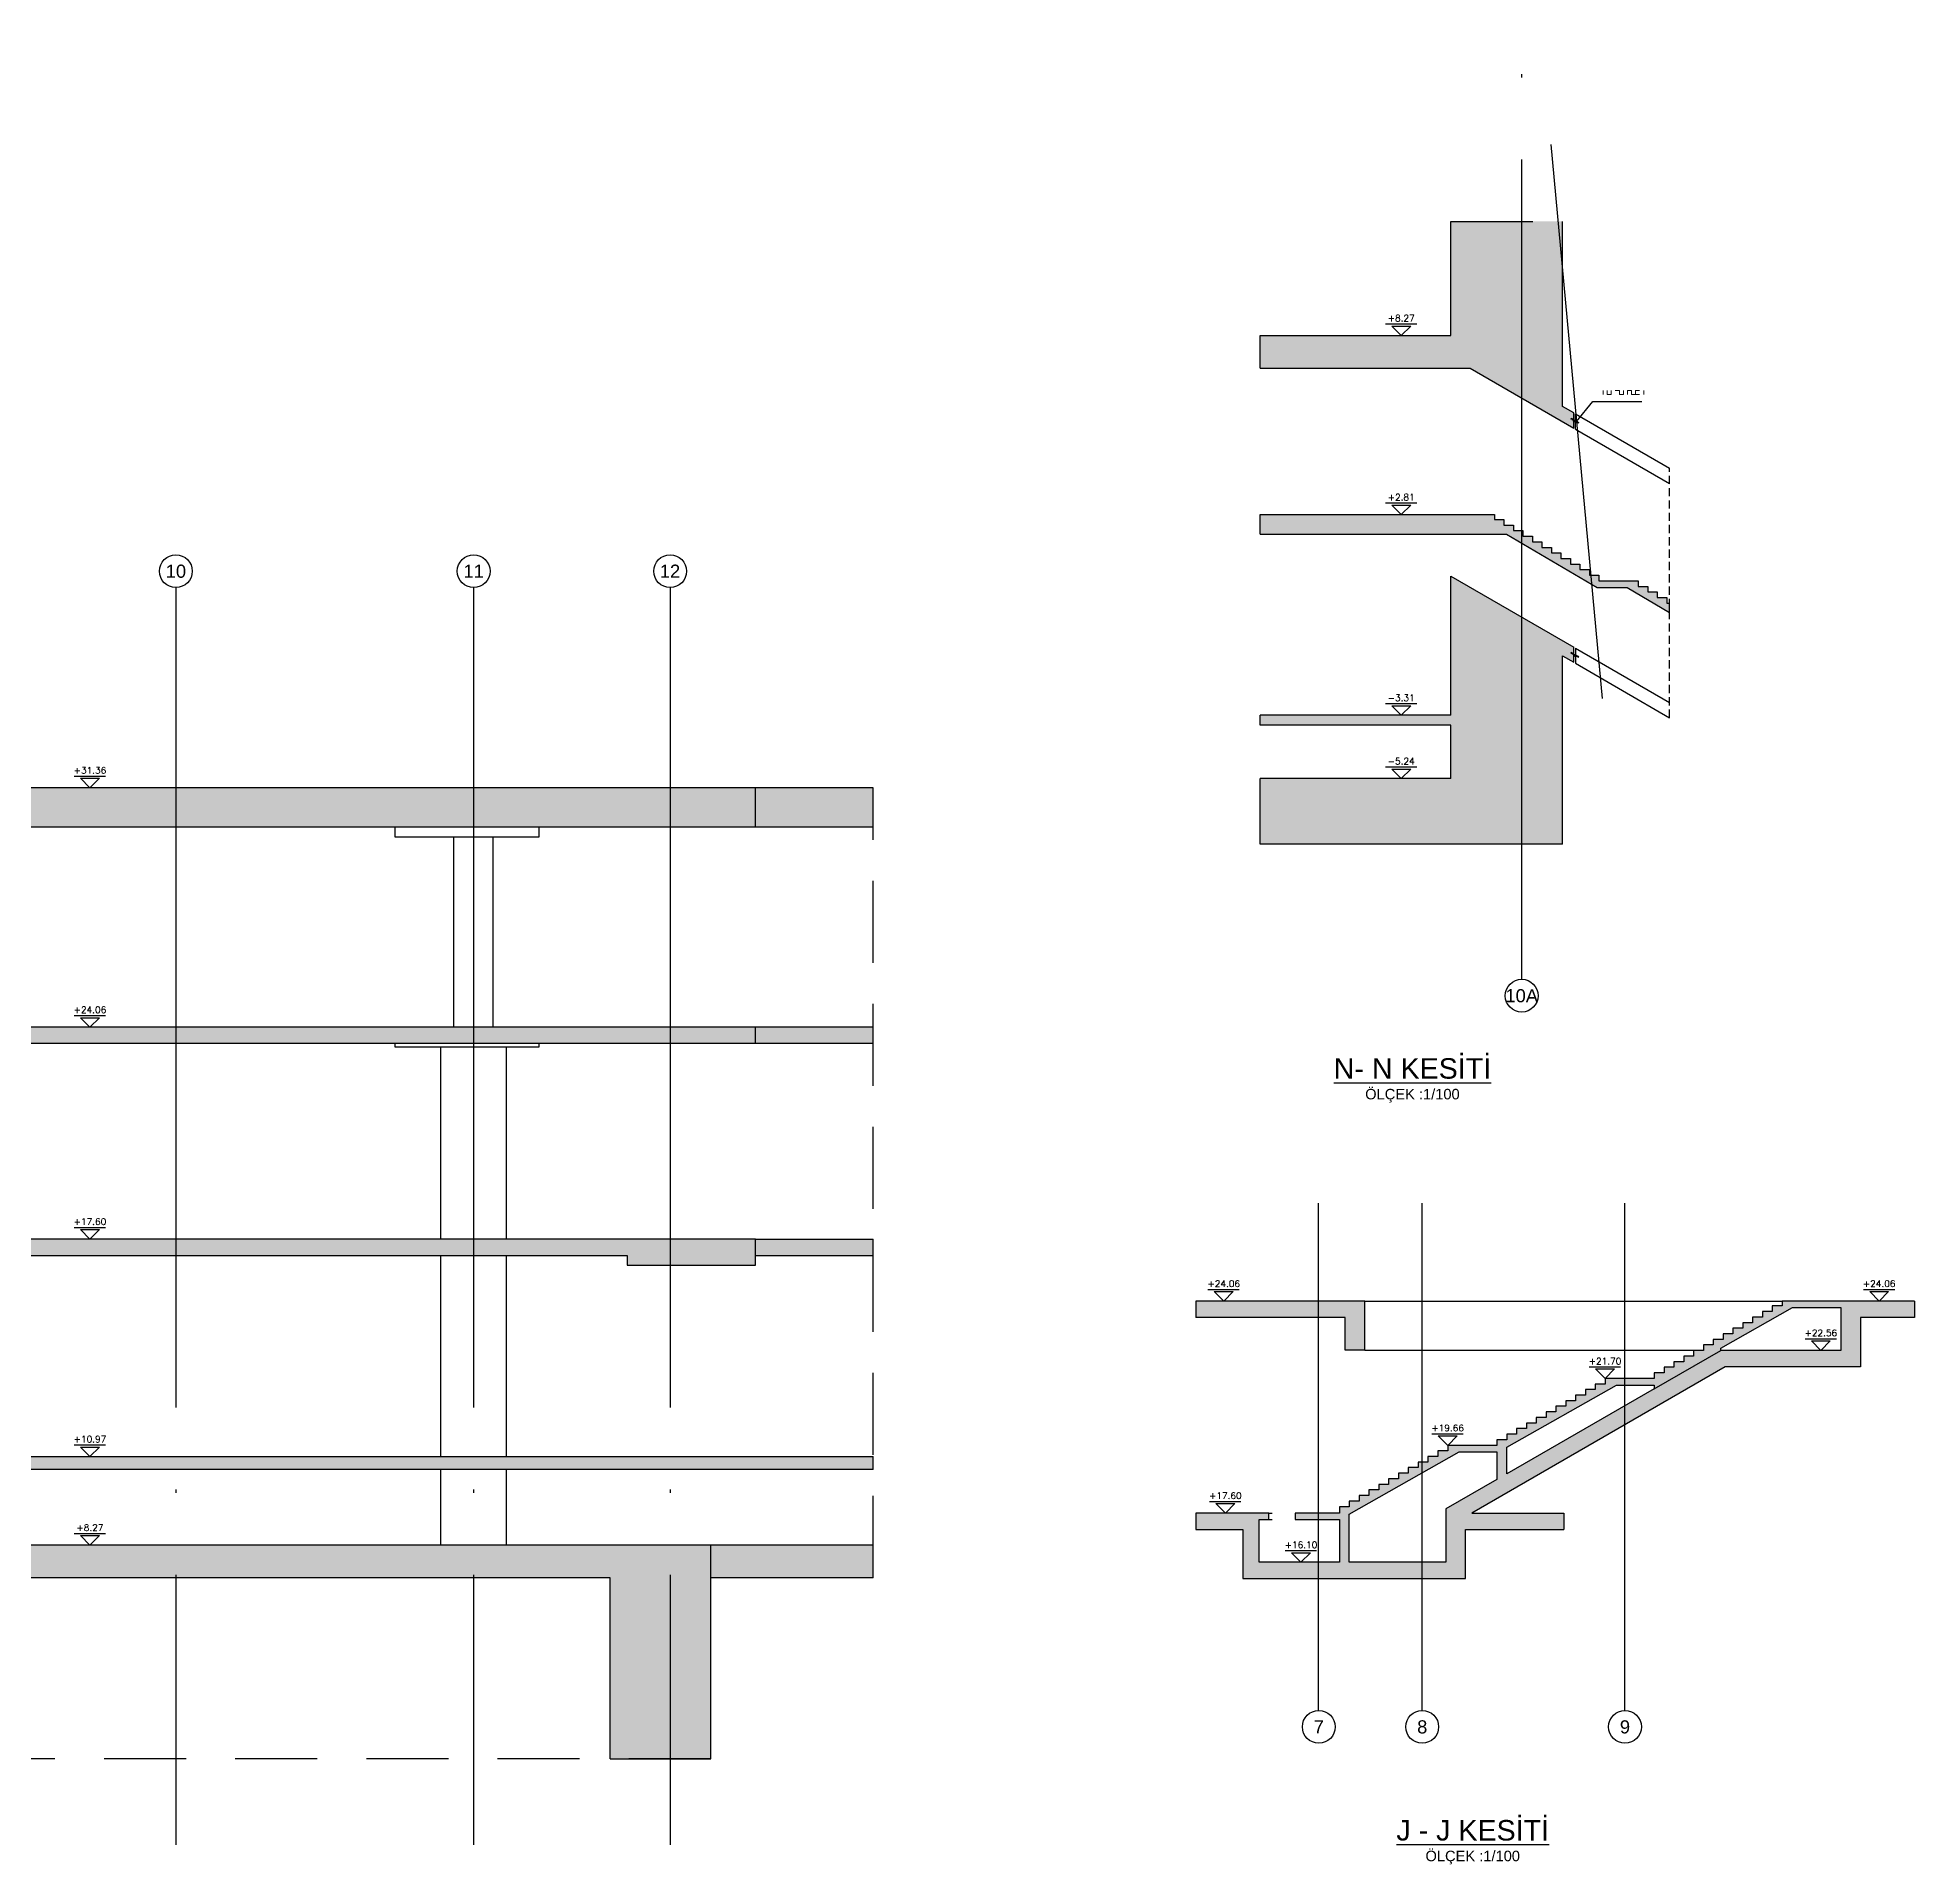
# Model space of a CAD drawing. Header units: millimetres. Extents: x 400382 to 401500, y 4543975 to 4544133.
# Drawn here: x 401334.2 to 401391.5, y 4544021.6 to 4544077.3 of the extents above; entities that cross this region are included whole.
import ezdxf
from ezdxf.enums import TextEntityAlignment as Align

# ---------------------------------------------------------------- set-up
doc = ezdxf.new("R2010")
doc.units = ezdxf.units.MM
for name, pattern in [('ACAD_ISO05W100', [33, 24, -3, 0, -3, 0, -3]), ('AKS', [3, 2.5, -0.25, 0, -0.25]), ('CIZGI', [0.4, 0.25, -0.15]), ('CONTINU', [0]), ('Dot', [4, 0, -4]), ('HIDDEN', [0.375, 0.25, -0.125]), ('UUC-ST-KAL-I05-101-U-000$0$ACAD_ISO05W100', [33, 24, -3, 0, -3, 0, -3])]:
    doc.linetypes.add(name, pattern=pattern)
for name, color, linetype in [('aks prota', 2, 'AKS'), ('caks prota', 4, 'Continuous'), ('görünüş prota', 4, 'Continuous'), ('iderzi_PROTA', 3, 'Continuous'), ('kesik prota', 2, 'CIZGI'), ('kesit prota', 1, 'Continuous'), ('kesit tarama prota', 252, 'Continuous'), ('kolon tarama prota', 252, 'Continuous'), ('kot prota', 4, 'Continuous'), ('not çizgisi prota', 4, 'Continuous'), ('PRT-CST-rc_level', 6, 'Continuous'), ('PRT-CST-rc_levermark', 4, 'Continuous'), ('st_s_ölçü', 4, 'Continuous'), ('t35 prota', 3, 'Continuous'), ('taks prota', 7, 'Continuous'), ('tplan prota', 7, 'Continuous'), ('UUC-ST-KAL-I05-101-U-000$0$st_s_su tutucu', 2, 'Continuous')]:
    doc.layers.add(name, color=color, linetype=linetype)
doc.styles.add('Arial', font='Arial.ttf')
doc.styles.add('OLCU', font='romanstw.shx')
doc.styles.add('TAKS', font='Arial Unicode.ttf')
doc.dimstyles.new('1-50', dxfattribs={"dimtxt": 10, "dimasz": 4, "dimexe": 4, "dimexo": 8, "dimgap": 4, "dimtad": 1, "dimdec": 1, "dimrnd": 0.05, "dimzin": 9, "dimdsep": 46, "dimtxsty": 'OLCU', "dimblk1": 'OBLIQUE', "dimblk2": 'OBLIQUE', "dimsah": 1, "dimcen": 2, "dimdle": 4, "dimclrd": 4, "dimclre": 4, "dimclrt": 3, "dimadec": 1, "dimazin": 0, "dimtfac": 1, "dimtdec": 1, "dimtix": 1, "dimtmove": 2, "dimatfit": 3, "dimldrblk": 'OBLIQUE', "dimfxl": 1, "dimtvp": 1, "dimtolj": 1, "dimtzin": 1, "dimarcsym": 0})

# ---------------------------------------------------------------- blocks, each defined once
blk = doc.blocks.new('KOTK5')
at = {"layer": 'PRT-CST-rc_levermark'}
blk.add_line((216.6666666667443, 160), (-213.3333333332557, 160), dxfattribs=at)
blk.add_lwpolyline([(130, 130), (-130, 130), (0, 0)], close=True, dxfattribs=at)
at = {"layer": 'PRT-CST-rc_level', "style": 'OLCU'}
blk.add_attdef('000.00', text='', height=90, dxfattribs=at).set_placement((0, 193.1381784435362), align=Align.CENTER)
blk = doc.blocks.new('_Oblique')
at = {"layer": 'st_s_ölçü', "lineweight": -2}
blk.add_line((-0.5, -0.5), (0.5, 0.5), dxfattribs=at)

msp = doc.modelspace()

# ---------------------------------------------------------------- hatches: boundary and pattern name
at = {"layer": 'kesit tarama prota'}
h = msp.add_hatch(color=256, dxfattribs=at)
h.dxf.hatch_style = 1
h.paths.add_polyline_path([(401377.3396778083, 4544068.239343627), (401371.527889882, 4544068.239343627), (401371.527889882, 4544067.239343627), (401377.9297162194, 4544067.239343627), (401381.0886911438, 4544065.415508605), (401381.0886911438, 4544065.87738882), (401380.7422809822, 4544066.07738882), (401380.7422809822, 4544071.717752698), (401377.3396778083, 4544071.717752698)])
h = msp.add_hatch(color=256, dxfattribs=at)
h.dxf.hatch_style = 1
h.paths.add_polyline_path([(401377.3396778083, 4544062.179343628), (401379.0383302427, 4544062.179343628), (401381.8018596545, 4544060.559343628), (401382.7118596544, 4544060.559343628), (401384.0117221815, 4544059.79735525), (401384.0117221815, 4544060.079343628), (401383.9261593325, 4544060.079343628), (401383.9261593325, 4544060.249343628), (401383.6361593325, 4544060.249343628), (401383.6361593325, 4544060.419343628), (401383.3461593324, 4544060.419343628), (401383.3461593324, 4544060.589343628), (401383.0561593324, 4544060.589343628), (401383.0561593324, 4544060.759343628), (401381.8561593324, 4544060.759343628), (401381.8561593324, 4544060.929343628), (401381.5661593324, 4544060.929343628), (401381.5661593324, 4544061.099343628), (401381.2761593324, 4544061.099343628), (401381.2761593324, 4544061.269343628), (401380.9861593323, 4544061.269343628), (401380.9861593323, 4544061.439343628), (401380.6961593325, 4544061.439343628), (401380.6961593325, 4544061.609343628), (401380.4061593325, 4544061.609343628), (401380.4061593325, 4544061.779343628), (401380.1161593325, 4544061.779343628), (401380.1161593325, 4544061.949343628), (401379.8261593324, 4544061.949343628), (401379.8261593324, 4544062.119343628), (401379.5361593324, 4544062.119343628), (401379.5361593324, 4544062.289343628), (401379.2461593323, 4544062.289343628), (401379.2461593323, 4544062.459343628), (401378.9561593325, 4544062.459343628), (401378.9561593325, 4544062.629343628), (401378.6661593325, 4544062.629343628), (401378.6661593325, 4544062.779343628), (401371.527889882, 4544062.779343628), (401371.527889882, 4544062.179343628)])
h = msp.add_hatch(color=256, dxfattribs=at)
h.dxf.hatch_style = 1
h.paths.add_polyline_path([(401380.7422809822, 4544058.4740078), (401381.0886902639, 4544058.274006276), (401381.0886902639, 4544058.735887664), (401377.3396778083, 4544060.900403006), (401377.3396778083, 4544056.659343627), (401371.527889882, 4544056.659343627), (401371.527889882, 4544056.359343628), (401377.3396778083, 4544056.359343628), (401377.3396778083, 4544054.729343628), (401371.527889882, 4544054.729343628), (401371.527889882, 4544052.729343628), (401380.7422809822, 4544052.729343628)])
h = msp.add_hatch(color=256, dxfattribs=at)
h.dxf.hatch_style = 1
h.paths.add_polyline_path([(401356.1269597837, 4544054.451142651), (401299.3205614872, 4544054.451142651), (401299.3205614872, 4544053.251142651), (401356.1269597837, 4544053.251142651)])
h = msp.add_hatch(color=256, dxfattribs=at)
h.dxf.hatch_style = 1
h.paths.add_polyline_path([(401359.7197526409, 4544054.451142651), (401356.1269597837, 4544054.451142651), (401356.1269597837, 4544053.251142651), (401359.7197526409, 4544053.251142651)])
h = msp.add_hatch(color=256, dxfattribs=at)
h.dxf.hatch_style = 1
h.paths.add_polyline_path([(401356.1269597837, 4544040.69114265), (401318.5434205676, 4544040.69114265), (401318.5434205676, 4544040.881142651), (401318.2434205676, 4544040.881142651), (401318.2434205676, 4544041.051142651), (401317.9434205678, 4544041.051142651), (401317.9434205678, 4544041.221142651), (401317.6434205677, 4544041.221142651), (401317.6434205677, 4544041.391142651), (401317.3434205677, 4544041.391142651), (401317.3434205677, 4544041.56114265), (401317.0434205676, 4544041.56114265), (401317.0434205676, 4544041.73114265), (401316.7434205676, 4544041.73114265), (401316.7434205676, 4544041.90114265), (401316.4434205678, 4544041.90114265), (401316.4434205678, 4544042.07114265), (401316.1434205677, 4544042.07114265), (401316.1434205677, 4544042.24114265), (401315.8434205677, 4544042.24114265), (401315.8434205677, 4544042.411142651), (401315.5434205676, 4544042.411142651), (401315.5434205676, 4544042.581142651), (401315.2434205676, 4544042.581142651), (401315.2434205676, 4544042.751142651), (401313.7434163592, 4544042.751142651), (401313.7434163592, 4544042.921142651), (401313.4434163594, 4544042.921142651), (401313.4434163594, 4544043.091142651), (401313.1434163593, 4544043.091142651), (401313.1434163593, 4544043.261142651), (401312.8434163593, 4544043.261142651), (401312.8434163593, 4544043.431142651), (401312.5434163592, 4544043.431142651), (401312.5434163592, 4544043.60114265), (401312.2434163592, 4544043.60114265), (401312.2434163592, 4544043.77114265), (401311.9434163594, 4544043.77114265), (401311.9434163594, 4544043.94114265), (401311.6434163593, 4544043.94114265), (401311.6434163593, 4544044.111142651), (401311.3434163593, 4544044.111142651), (401311.3434163593, 4544044.281142651), (401311.0434163592, 4544044.281142651), (401311.0434163592, 4544044.451142651), (401310.7434163592, 4544044.451142651), (401310.7434163592, 4544044.621142651), (401310.4434163594, 4544044.621142651), (401310.4434163594, 4544044.791142651), (401310.1434163593, 4544044.791142651), (401310.1434163593, 4544044.961142651), (401308.9410954907, 4544044.961142651), (401308.9410954907, 4544045.131142651), (401308.6410954907, 4544045.131142651), (401308.6410954907, 4544045.301142651), (401308.3410954906, 4544045.301142651), (401308.3410954906, 4544045.471142651), (401308.0410954906, 4544045.471142651), (401308.0410954906, 4544045.641142651), (401307.7410954908, 4544045.641142651), (401307.7410954908, 4544045.81114265), (401307.4410954907, 4544045.81114265), (401307.4410954907, 4544045.98114265), (401307.1410954907, 4544045.98114265), (401307.1410954907, 4544046.15114265), (401306.8410954906, 4544046.15114265), (401306.8410954906, 4544046.32114265), (401306.5410954906, 4544046.32114265), (401306.5410954906, 4544046.49114265), (401306.2410954908, 4544046.49114265), (401306.2410954908, 4544046.661142651), (401305.9410954907, 4544046.661142651), (401305.9410954907, 4544046.831142651), (401305.6410954907, 4544046.831142651), (401305.6410954907, 4544047.001142651), (401305.3410954906, 4544047.001142651), (401305.3410954906, 4544047.15114265), (401299.3205614872, 4544047.15114265), (401299.3205614872, 4544046.65114265), (401303.1913723508, 4544046.65114265), (401303.1913723508, 4544045.15114265), (401307.2150190468, 4544045.15114265), (401314.9399656483, 4544040.69114265), (401299.3205614872, 4544040.69114265), (401299.3205614872, 4544040.19114265), (401315.4264205678, 4544040.19114265), (401315.4264205678, 4544038.69114265), (401321.9264205678, 4544038.69114265), (401321.9264205678, 4544040.19114265), (401352.2139660653, 4544040.19114265), (401352.2139660653, 4544039.891142651), (401356.1269597837, 4544039.891142651)])
h.paths.add_polyline_path([(401308.8905188616, 4544044.761142651), (401309.7906883676, 4544044.761142651), (401313.4354163592, 4544042.695796789), (401313.4354163592, 4544042.137144857)], flags=16)
h.paths.add_polyline_path([(401313.7354163593, 4544041.963939776), (401313.7354163593, 4544042.551142651), (401314.8906925758, 4544042.551142651), (401318.2434205676, 4544040.651263456), (401318.2434205676, 4544039.19114265), (401315.9264205678, 4544039.19114265), (401315.9264205678, 4544040.698962906)], flags=16)
h.paths.add_polyline_path([(401318.5434205676, 4544040.49114265), (401321.4264205678, 4544040.49114265), (401321.4264205678, 4544039.19114265), (401318.5434205676, 4544039.19114265)], flags=16)
h.paths.add_polyline_path([(401307.3177792635, 4544045.65114265), (401303.6913723508, 4544045.65114265), (401303.6913723508, 4544046.951142651), (401305.0236616165, 4544046.951142651)], flags=16)
h = msp.add_hatch(color=256, dxfattribs=at)
h.dxf.hatch_style = 1
h.paths.add_polyline_path([(401318.5135926856, 4544047.15114265), (401312.5735926856, 4544047.15114265), (401312.5735926856, 4544046.65114265), (401318.5135926856, 4544046.65114265)])
h.paths.add_polyline_path([(401356.1269597837, 4544047.15114265), (401321.9841827673, 4544047.15114265), (401321.9841827673, 4544046.65114265), (401356.1269597837, 4544046.65114265)])
h = msp.add_hatch(color=256, dxfattribs=at)
h.dxf.hatch_style = 1
h.paths.add_polyline_path([(401359.7197526409, 4544047.15114265), (401356.1269597837, 4544047.15114265), (401356.1269597837, 4544046.65114265), (401359.7197526409, 4544046.65114265)])
h = msp.add_hatch(color=256, dxfattribs=at)
h.dxf.hatch_style = 1
h.paths.add_polyline_path([(401359.7197526409, 4544040.69114265), (401356.1269597837, 4544040.69114265), (401356.1269597837, 4544040.19114265), (401359.7197526409, 4544040.19114265)])
h = msp.add_hatch(color=256, dxfattribs=at)
h.dxf.hatch_style = 1
h.paths.add_polyline_path([(401374.7117629603, 4544038.80044985), (401369.5636858358, 4544038.80044985), (401369.5636858358, 4544038.30044985), (401374.1117629604, 4544038.30044985), (401374.1117629604, 4544037.30044985), (401374.7117629603, 4544037.30044985)])
h = msp.add_hatch(color=256, dxfattribs=at)
h.dxf.hatch_style = 1
h.paths.add_polyline_path([(401389.8295777, 4544038.30044985), (401391.4781303278, 4544038.30044985), (401391.4781303278, 4544038.80044985), (401387.4417225323, 4544038.80044985), (401387.4417225323, 4544038.650449851), (401387.1417225325, 4544038.650449851), (401387.1417225325, 4544038.480449851), (401386.8417225324, 4544038.480449851), (401386.8417225324, 4544038.310449851), (401386.5417225324, 4544038.310449851), (401386.5417225324, 4544038.140449851), (401386.2417225323, 4544038.140449851), (401386.2417225323, 4544037.970449851), (401385.9417225323, 4544037.970449851), (401385.9417225323, 4544037.80044985), (401385.6417225325, 4544037.80044985), (401385.6417225325, 4544037.63044985), (401385.3417225324, 4544037.63044985), (401385.3417225324, 4544037.46044985), (401385.0417225324, 4544037.46044985), (401385.0417225324, 4544037.29044985), (401384.7417225323, 4544037.29044985), (401384.7417225323, 4544037.12044985), (401384.4417225323, 4544037.12044985), (401384.4417225323, 4544036.95044985), (401384.1417225325, 4544036.95044985), (401384.1417225325, 4544036.78044985), (401383.8417225324, 4544036.78044985), (401383.8417225324, 4544036.610449851), (401383.5417225324, 4544036.610449851), (401383.5417225324, 4544036.440449851), (401382.0417225324, 4544036.440449851), (401382.0417225324, 4544036.27044985), (401381.7417225323, 4544036.27044985), (401381.7417225323, 4544036.10044985), (401381.4417225323, 4544036.10044985), (401381.4417225323, 4544035.93044985), (401381.1417225325, 4544035.93044985), (401381.1417225325, 4544035.76044985), (401380.8417225324, 4544035.76044985), (401380.8417225324, 4544035.59044985), (401380.5417225324, 4544035.59044985), (401380.5417225324, 4544035.42044985), (401380.2417225323, 4544035.42044985), (401380.2417225323, 4544035.25044985), (401379.9417225323, 4544035.25044985), (401379.9417225323, 4544035.08044985), (401379.6417225325, 4544035.08044985), (401379.6417225325, 4544034.91044985), (401379.3417225324, 4544034.91044985), (401379.3417225324, 4544034.74044985), (401379.0417225324, 4544034.74044985), (401379.0417225324, 4544034.570449851), (401378.7417225323, 4544034.570449851), (401378.7417225323, 4544034.400449851), (401377.2417225323, 4544034.400449851), (401377.2417225323, 4544034.230449851), (401376.9417225323, 4544034.230449851), (401376.9417225323, 4544034.060449851), (401376.6417225325, 4544034.060449851), (401376.6417225325, 4544033.890449851), (401376.3417225324, 4544033.890449851), (401376.3417225324, 4544033.720449851), (401376.0417225324, 4544033.720449851), (401376.0417225324, 4544033.55044985), (401375.7417225323, 4544033.55044985), (401375.7417225323, 4544033.38044985), (401375.4417225323, 4544033.38044985), (401375.4417225323, 4544033.21044985), (401375.1417225325, 4544033.21044985), (401375.1417225325, 4544033.04044985), (401374.8417225324, 4544033.04044985), (401374.8417225324, 4544032.87044985), (401374.5417225324, 4544032.87044985), (401374.5417225324, 4544032.70044985), (401374.2417225323, 4544032.70044985), (401374.2417225323, 4544032.53044985), (401373.9417225323, 4544032.53044985), (401373.9417225323, 4544032.337449851), (401372.590529483, 4544032.337449851), (401372.590529483, 4544032.13744985), (401373.9417225323, 4544032.13744985), (401373.9417225323, 4544030.837449851), (401371.4905294832, 4544030.837449851), (401371.4905294832, 4544032.13744985), (401371.790529483, 4544032.13744985), (401371.790529483, 4544032.337449851), (401369.5636858358, 4544032.337449851), (401369.5636858358, 4544031.837449851), (401370.9905294832, 4544031.837449851), (401370.9905294832, 4544030.337449851), (401377.790529483, 4544030.337449851), (401377.790529483, 4544031.037449851), (401377.1905294831, 4544031.037449851), (401377.1905294831, 4544030.837449851), (401374.2417225323, 4544030.837449851), (401374.2417225323, 4544032.300570655), (401377.5944505241, 4544034.20044985), (401378.7417225323, 4544034.20044985), (401378.7417225323, 4544033.356321885), (401377.1905294831, 4544032.46074016), (401377.1905294831, 4544031.037449851), (401377.790529483, 4544031.037449851), (401377.790529483, 4544031.837449851), (401380.7867592778, 4544031.837449851), (401380.7867592778, 4544032.337449851), (401377.9769844024, 4544032.337449851), (401385.7019310042, 4544036.79744985), (401389.8295777, 4544036.79744985)])
h.paths.add_polyline_path([(401385.5679564078, 4544037.29744985), (401385.5679564078, 4544037.358769851), (401387.7591564064, 4544038.60044985), (401389.2295776999, 4544038.60044985), (401389.2295776999, 4544037.29744985)], flags=16)
h.paths.add_polyline_path([(401383.5417225324, 4544036.24044985), (401383.5417225324, 4544036.127603177), (401379.0417225324, 4544033.529526966), (401379.0417225324, 4544034.340570655), (401382.3944505241, 4544036.24044985)], flags=16)
h = msp.add_hatch(color=256, dxfattribs=at)
h.dxf.hatch_style = 1
h.paths.add_polyline_path([(401359.7246521525, 4544034.06114265), (401299.3205614872, 4544034.06114265), (401299.3205614872, 4544033.661142651), (401359.7197526409, 4544033.661142651)])
h = msp.add_hatch(color=256, dxfattribs=at)
h.dxf.hatch_style = 1
h.paths.add_polyline_path([(401354.7658884318, 4544030.361142651), (401359.7197526409, 4544030.361142651), (401359.7197526409, 4544031.361142651), (401321.9841827673, 4544031.361142651), (401321.9841827673, 4544030.361142651), (401351.7035455217, 4544030.361142651), (401351.7035455217, 4544024.84304229), (401354.7658884318, 4544024.84304229)])

# ---------------------------------------------------------------- linework, layer by layer
at = {"layer": 'aks prota', "ltscale": 10}
for p, q in [((401379.5000632866, 4544048.609304488), (401379.5000632866, 4544077.322809533)), ((401338.4555614854, 4544060.552820121), (401338.4555614854, 4544022.223899409)), ((401347.5355546181, 4544060.552820121), (401347.5355546181, 4544022.223899409)), ((401353.5275615072, 4544060.552820121), (401353.5275615072, 4544022.223899409)), ((401373.3074338725, 4544026.317320644), (401373.3074338725, 4544041.783645117)), ((401376.4674338726, 4544026.317320644), (401376.4674338726, 4544041.783645117)), ((401382.6471882411, 4544026.317320644), (401382.6471882411, 4544041.783645117))]:
    msp.add_line(p, q, dxfattribs=at)
at = {"layer": 'caks prota', "ltscale": 0.05}
for centre in [(401338.4555614854, 4544061.052820121), (401347.5355546181, 4544061.052820121), (401353.5275615072, 4544061.052820121), (401379.5000632866, 4544048.109304488), (401373.3104338725, 4544025.817320644), (401376.4667532404, 4544025.817323469), (401382.6491800218, 4544025.817320644)]:
    msp.add_circle(centre, 0.5, dxfattribs=at)
at = {"layer": 'görünüş prota'}
for p, q in [((401346.935554618, 4544047.15114265), (401346.935554618, 4544052.951142651)), ((401348.1355546182, 4544047.15114265), (401348.1355546182, 4544052.951142651)), ((401346.5355546181, 4544040.69114265), (401346.5355546181, 4544046.551142651)), ((401348.5355546181, 4544040.69114265), (401348.5355546181, 4544046.551142651)), ((401346.5355546181, 4544034.06114265), (401346.5355546181, 4544040.19114265)), ((401348.5355546181, 4544034.06114265), (401348.5355546181, 4544040.19114265)), ((401346.5355546181, 4544031.361142651), (401346.5355546181, 4544033.661142651)), ((401348.5355546181, 4544031.361142651), (401348.5355546181, 4544033.661142651))]:
    msp.add_line(p, q, dxfattribs=at)
for points in [[(401345.132018242, 4544053.251142651), (401345.132018242, 4544052.951142651), (401349.5320182419, 4544052.951142651), (401349.5320182419, 4544053.251142651)], [(401345.132018242, 4544046.65114265), (401345.132018242, 4544046.551142651), (401349.5320182419, 4544046.551142651), (401349.5320182419, 4544046.65114265)], [(401374.7117629603, 4544038.80044985), (401387.4417225323, 4544038.80044985)], [(401374.7117629603, 4544037.30044985), (401385.0417225324, 4544037.30044985)]]:
    msp.add_lwpolyline(points, dxfattribs=at)
at = {"layer": 'görünüş prota', "color": 4, "linetype": 'Dot'}
for points in [[(401371.790529483, 4544032.337449851), (401372.590529483, 4544032.337449851)], [(401371.790529483, 4544032.13744985), (401372.590529483, 4544032.13744985)]]:
    msp.add_lwpolyline(points, dxfattribs=at)
at = {"layer": 'iderzi_PROTA', "linetype": 'ACAD_ISO05W100', "ltscale": 2}
msp.add_line((401354.7658884318, 4544030.361142651), (401354.7658884318, 4544031.361142651), dxfattribs=at)
at = {"layer": 'kesik prota', "ltscale": 10}
for p, q in [((401371.527889882, 4544067.239343627), (401371.527889882, 4544068.239343627)), ((401371.527889882, 4544062.179343628), (401371.527889882, 4544062.779343628)), ((401354.7658884318, 4544024.84304229), (401282.1166227655, 4544024.84304229))]:
    msp.add_line(p, q, dxfattribs=at)
for points in [[(401377.3396778083, 4544071.717752698), (401380.7422809822, 4544071.717752698)], [(401371.527889882, 4544056.359343628), (401371.527889882, 4544056.659343627)], [(401371.527889882, 4544052.729343628), (401371.527889882, 4544054.729343628)], [(401369.5636858358, 4544038.80044985), (401369.5636858358, 4544038.30044985)], [(401391.4781303278, 4544038.80044985), (401391.4781303278, 4544038.30044985)], [(401383.5417225324, 4544036.127603177), (401385.5679564078, 4544037.29744985)], [(401369.5636858358, 4544032.337449851), (401369.5636858358, 4544031.837449851)], [(401380.7867592778, 4544032.337449851), (401380.7867592778, 4544031.837449851)]]:
    msp.add_lwpolyline(points, dxfattribs=at)
at = {"layer": 'kesik prota', "linetype": 'HIDDEN', "ltscale": 10}
msp.add_lwpolyline([(401359.7197526409, 4544030.361142651), (401359.7197526409, 4544054.451142651)], dxfattribs=at)
at = {"layer": 'kesit prota', "color": 1}
for p, q in [((401380.7422809822, 4544066.07738882), (401380.7422809822, 4544071.717752698)), ((401377.3396778083, 4544056.659343627), (401377.3396778083, 4544060.900403006)), ((401377.3396778083, 4544054.729343628), (401377.3396778083, 4544056.359343628)), ((401359.7197526409, 4544054.451142651), (401299.3205614872, 4544054.451142651)), ((401359.7197526409, 4544053.251142651), (401299.3205614872, 4544053.251142651)), ((401359.7197526409, 4544047.15114265), (401321.9841827673, 4544047.15114265)), ((401356.1269597837, 4544046.65114265), (401356.1269597837, 4544047.15114265)), ((401359.7197526409, 4544046.65114265), (401321.9841827673, 4544046.65114265)), ((401359.7197526409, 4544031.361142651), (401321.9841827673, 4544031.361142651)), ((401351.7035455217, 4544030.361142651), (401321.9841827673, 4544030.361142651)), ((401351.7035455217, 4544024.84304229), (401351.7035455217, 4544030.361142651)), ((401359.7197526409, 4544030.361142651), (401354.7658884318, 4544030.361142651)), ((401354.7658884318, 4544024.84304229), (401354.7658884318, 4544030.361142651))]:
    msp.add_line(p, q, dxfattribs=at)
at = {"layer": 'kesit prota'}
for p, q in [((401356.1269597837, 4544053.251142651), (401356.1269597837, 4544054.451142651)), ((401374.7117629603, 4544037.30044985), (401374.7117629603, 4544038.80044985)), ((401374.1117629604, 4544037.30044985), (401374.1117629604, 4544038.30044985))]:
    msp.add_line(p, q, dxfattribs=at)
at = {"layer": 'kesit prota', "color": 1}
for points in [[(401371.527889882, 4544068.239343627), (401377.3396778083, 4544068.239343627), (401377.3396778083, 4544071.717752698)], [(401371.527889882, 4544067.239343627), (401377.9297162194, 4544067.239343627), (401381.0886911438, 4544065.415508605), (401381.0886911438, 4544065.87738882), (401380.7422809822, 4544066.07738882)], [(401371.527889882, 4544062.779343628), (401378.6661593325, 4544062.779343628), (401378.6661593325, 4544062.629343628), (401378.9561593325, 4544062.629343628), (401378.9561593325, 4544062.459343628), (401379.2461593323, 4544062.459343628), (401379.2461593323, 4544062.289343628), (401379.5361593324, 4544062.289343628), (401379.5361593324, 4544062.119343628), (401379.8261593324, 4544062.119343628), (401379.8261593324, 4544061.949343628), (401380.1161593325, 4544061.949343628), (401380.1161593325, 4544061.779343628), (401380.4061593325, 4544061.779343628), (401380.4061593325, 4544061.609343628), (401380.6961593325, 4544061.609343628), (401380.6961593325, 4544061.439343628), (401380.9861593323, 4544061.439343628), (401380.9861593323, 4544061.269343628), (401381.2761593324, 4544061.269343628), (401381.2761593324, 4544061.099343628), (401381.5661593324, 4544061.099343628), (401381.5661593324, 4544060.929343628), (401381.8561593324, 4544060.929343628), (401381.8561593324, 4544060.759343628), (401383.0561593324, 4544060.759343628), (401383.0561593324, 4544060.589343628), (401383.3461593324, 4544060.589343628), (401383.3461593324, 4544060.419343628), (401383.6361593325, 4544060.419343628), (401383.6361593325, 4544060.249343628), (401383.9261593325, 4544060.249343628), (401383.9261593325, 4544060.079343628), (401384.0117221815, 4544060.079343628)], [(401371.5272256299, 4544062.179343628), (401379.0383302427, 4544062.179343628)], [(401379.0383302427, 4544062.179343628), (401381.8018596545, 4544060.559343628), (401382.7118596544, 4544060.559343628), (401384.0117221815, 4544059.79735525)], [(401377.3396778083, 4544060.900403006), (401381.0886902639, 4544058.735887664)], [(401380.7422809822, 4544052.729343628), (401380.7422809822, 4544058.4740078), (401381.0886902639, 4544058.274006276), (401381.0886902639, 4544058.735887664)], [(401377.3396778083, 4544056.659343627), (401371.527889882, 4544056.659343627)], [(401377.3396778083, 4544056.359343628), (401371.527889882, 4544056.359343628)], [(401377.3396778083, 4544054.729343628), (401371.527889882, 4544054.729343628)], [(401380.7422809822, 4544052.729343628), (401371.527889882, 4544052.729343628)]]:
    msp.add_lwpolyline(points, dxfattribs=at)
at = {"layer": 'kesit prota'}
for points in [[(401384.0117221815, 4544059.79735525), (401384.0117221815, 4544060.079343628)], [(401321.9264205678, 4544040.19114265), (401352.2139660653, 4544040.19114265), (401352.2139660653, 4544039.891142651), (401356.1269597837, 4544039.891142651), (401356.1269597837, 4544040.69114265), (401318.5434205676, 4544040.69114265)], [(401356.1269597837, 4544040.69114265), (401359.7197526409, 4544040.69114265)], [(401356.1269597837, 4544040.19114265), (401359.7197526409, 4544040.19114265)], [(401374.7117629603, 4544038.80044985), (401369.5636858358, 4544038.80044985)], [(401391.4781303278, 4544038.80044985), (401387.4417225323, 4544038.80044985), (401387.4417225323, 4544038.650449851), (401387.1417225325, 4544038.650449851), (401387.1417225325, 4544038.480449851), (401386.8417225324, 4544038.480449851), (401386.8417225324, 4544038.310449851), (401386.5417225324, 4544038.310449851), (401386.5417225324, 4544038.140449851), (401386.2417225323, 4544038.140449851), (401386.2417225323, 4544037.970449851), (401385.9417225323, 4544037.970449851), (401385.9417225323, 4544037.80044985), (401385.6417225325, 4544037.80044985), (401385.6417225325, 4544037.63044985), (401385.3417225324, 4544037.63044985), (401385.3417225324, 4544037.46044985), (401385.0417225324, 4544037.46044985), (401385.0417225324, 4544037.29044985), (401384.7417225323, 4544037.29044985), (401384.7417225323, 4544037.12044985), (401384.4417225323, 4544037.12044985), (401384.4417225323, 4544036.95044985), (401384.1417225325, 4544036.95044985), (401384.1417225325, 4544036.78044985), (401383.8417225324, 4544036.78044985), (401383.8417225324, 4544036.610449851), (401383.5417225324, 4544036.610449851), (401383.5417225324, 4544036.440449851), (401382.0417225324, 4544036.440449851), (401382.0417225324, 4544036.27044985), (401381.7417225323, 4544036.27044985), (401381.7417225323, 4544036.10044985), (401381.4417225323, 4544036.10044985), (401381.4417225323, 4544035.93044985), (401381.1417225325, 4544035.93044985), (401381.1417225325, 4544035.76044985), (401380.8417225324, 4544035.76044985), (401380.8417225324, 4544035.59044985), (401380.5417225324, 4544035.59044985), (401380.5417225324, 4544035.42044985), (401380.2417225323, 4544035.42044985), (401380.2417225323, 4544035.25044985), (401379.9417225323, 4544035.25044985), (401379.9417225323, 4544035.08044985), (401379.6417225325, 4544035.08044985), (401379.6417225325, 4544034.91044985), (401379.3417225324, 4544034.91044985), (401379.3417225324, 4544034.74044985), (401379.0417225324, 4544034.74044985), (401379.0417225324, 4544034.570449851), (401378.7417225323, 4544034.570449851), (401378.7417225323, 4544034.400449851), (401377.2417225323, 4544034.400449851), (401377.2417225323, 4544034.230449851), (401376.9417225323, 4544034.230449851), (401376.9417225323, 4544034.060449851), (401376.6417225325, 4544034.060449851), (401376.6417225325, 4544033.890449851), (401376.3417225324, 4544033.890449851), (401376.3417225324, 4544033.720449851), (401376.0417225324, 4544033.720449851), (401376.0417225324, 4544033.55044985), (401375.7417225323, 4544033.55044985), (401375.7417225323, 4544033.38044985), (401375.4417225323, 4544033.38044985), (401375.4417225323, 4544033.21044985), (401375.1417225325, 4544033.21044985), (401375.1417225325, 4544033.04044985), (401374.8417225324, 4544033.04044985), (401374.8417225324, 4544032.87044985), (401374.5417225324, 4544032.87044985), (401374.5417225324, 4544032.70044985), (401374.2417225323, 4544032.70044985), (401374.2417225323, 4544032.53044985), (401373.9417225323, 4544032.53044985), (401373.9417225323, 4544032.337449851), (401372.590529483, 4544032.337449851), (401372.590529483, 4544032.13744985), (401373.9417225323, 4544032.13744985), (401373.9417225323, 4544030.837449851)], [(401374.1117629604, 4544038.30044985), (401369.5636858358, 4544038.30044985)], [(401391.4781303278, 4544038.30044985), (401389.8295777, 4544038.30044985), (401389.8295777, 4544036.79744985), (401385.7019310042, 4544036.79744985), (401377.9769844024, 4544032.337449851), (401380.7867592778, 4544032.337449851)], [(401374.7117629603, 4544037.30044985), (401374.1117629604, 4544037.30044985)], [(401359.7197526409, 4544033.661142651), (401299.3205614872, 4544033.661142651), (401299.3205614872, 4544034.06114265), (401359.7246521525, 4544034.06114265)], [(401359.7197526409, 4544033.661142651), (401359.7246521525, 4544034.06114265)], [(401373.9389681637, 4544030.837449851), (401371.4905294832, 4544030.837449851), (401371.4905294832, 4544032.13744985), (401371.790529483, 4544032.13744985), (401371.790529483, 4544032.337449851), (401369.5636858358, 4544032.337449851)], [(401369.5636858358, 4544031.837449851), (401370.9905294832, 4544031.837449851), (401370.9905294832, 4544030.337449851), (401377.790529483, 4544030.337449851), (401377.790529483, 4544031.837449851), (401380.7867592778, 4544031.837449851)], [(401359.7197526409, 4544030.361142651), (401359.7197526409, 4544031.361142651)]]:
    msp.add_lwpolyline(points, dxfattribs=at)
for points in [[(401385.5679564078, 4544037.358769851), (401387.7591564064, 4544038.60044985), (401389.2295776999, 4544038.60044985), (401389.2295776999, 4544037.29744985), (401385.5679564078, 4544037.29744985)], [(401379.0417225324, 4544034.340570655), (401382.3944505241, 4544036.24044985), (401383.5417225324, 4544036.24044985), (401383.5417225324, 4544036.127603177), (401379.0417225324, 4544033.529526966)], [(401378.7417225323, 4544034.20044985), (401378.7417225323, 4544033.356321885), (401377.1905294831, 4544032.46074016), (401377.1905294831, 4544030.837449851), (401374.2417225323, 4544030.837449851), (401374.2417225323, 4544032.300570655), (401377.5944505241, 4544034.20044985)]]:
    msp.add_lwpolyline(points, close=True, dxfattribs=at)
at = {"layer": 'kesit tarama prota'}
for points in [[(401359.7197526409, 4544053.251142651), (401359.7197526409, 4544054.451142651)], [(401359.7197526409, 4544046.65114265), (401359.7197526409, 4544047.15114265)], [(401359.7197526409, 4544040.19114265), (401359.7197526409, 4544040.69114265)], [(401351.7035455217, 4544024.84304229), (401354.7658884318, 4544024.84304229)]]:
    msp.add_lwpolyline(points, dxfattribs=at)
at = {"layer": 'kolon tarama prota'}
for p, q in [((401381.138690264, 4544065.386639274), (401381.138690264, 4544065.848521815)), ((401381.138690264, 4544058.707020587), (401381.138690264, 4544058.245138469))]:
    msp.add_line(p, q, dxfattribs=at)
for points in [[(401381.138690264, 4544065.848521815), (401384.0117221815, 4544064.189776064)], [(401381.138690264, 4544065.386639274), (401384.0117221815, 4544063.727876671)], [(401381.138690264, 4544058.707020587), (401384.0117221815, 4544057.048257984)], [(401381.138690264, 4544058.245138469), (401384.0117221815, 4544056.586375866)]]:
    msp.add_lwpolyline(points, dxfattribs=at)
at = {"layer": 'kolon tarama prota', "linetype": 'HIDDEN'}
msp.add_lwpolyline([(401384.0117221815, 4544056.586375866), (401384.0117221815, 4544064.189776064)], dxfattribs=at)
at = {"layer": 'st_s_ölçü', "color": 6, "lineweight": 0}
for points in [[(401381.9830695889, 4544066.560587262), (401381.9830695889, 4544066.436827638)], [(401382.1068292132, 4544066.560587262), (401382.1068292132, 4544066.436827638), (401382.2305888378, 4544066.436827638), (401382.2305888378, 4544066.560587262)], [(401382.3543484621, 4544066.560587262), (401382.4781080864, 4544066.560587262)], [(401382.4781080864, 4544066.560587262), (401382.4781080864, 4544066.436827638)], [(401382.4781080864, 4544066.560587262), (401382.4781080864, 4544066.436827638), (401382.6018677107, 4544066.436827638), (401382.6018677107, 4544066.560587262)], [(401382.725627335, 4544066.560587262), (401382.725627335, 4544066.436827638)], [(401382.725627335, 4544066.560587262), (401382.8493869593, 4544066.560587262)], [(401382.8493869593, 4544066.560587262), (401382.8493869593, 4544066.436827638), (401382.9731465837, 4544066.436827638), (401382.9731465837, 4544066.560587262)], [(401383.0969062082, 4544066.560587262), (401382.9731465837, 4544066.560587262), (401382.9731465837, 4544066.436827638), (401383.0969062082, 4544066.436827638)]]:
    msp.add_lwpolyline(points, dxfattribs=at)
msp.add_lwpolyline([(401383.2206658325, 4544066.560587262), (401383.2206658325, 4544066.436827638), (401383.2206658325, 4544066.560587262)], close=True, dxfattribs=at)
at = {"layer": 'UUC-ST-KAL-I05-101-U-000$0$st_s_su tutucu', "linetype": 'UUC-ST-KAL-I05-101-U-000$0$ACAD_ISO05W100', "ltscale": 0.05}
for points in [[(401381.1267064973, 4544065.614800472, -0.5773502691895264), (401381.1241064905, 4544065.613299374), (401381.093785784, 4544065.630805221, -0.5773502691896774), (401381.0937857989, 4544065.633807444), (401381.1142955285, 4544065.645648619, 0.5773502691898074), (401381.1142955413, 4544065.64865084), (401381.0746007175, 4544065.671568894), (401381.077526608, 4544065.676636632), (401381.0739599774, 4544065.678695845), (401381.0710340885, 4544065.67362811), (401381.0427058176, 4544065.689983613), (401381.0456317081, 4544065.695051351), (401381.0420650779, 4544065.697110566), (401381.0391391891, 4544065.69204283), (401381.0212271123, 4544065.702384478), (401381.0202214345, 4544065.717976258), (401381.0157181146, 4544065.720576279), (401381.0001179937, 4544065.693556355), (401381.0046213137, 4544065.690956335), (401381.0186270932, 4544065.697881158), (401381.0365391679, 4544065.687539509), (401381.0336132781, 4544065.682471772), (401381.0371799085, 4544065.680412557), (401381.0401057976, 4544065.685480294), (401381.0684340685, 4544065.66912479), (401381.0655081789, 4544065.664057053), (401381.0690748086, 4544065.661997836), (401381.0720006982, 4544065.667065573), (401381.1047622066, 4544065.648150513, -0.5773502691899163), (401381.104762193, 4544065.645148291), (401381.0851191313, 4544065.633807482, 0.5773502691894145), (401381.085119118, 4544065.630805262), (401381.1284397906, 4544065.6057938, 0.5773502691898413), (401381.1310397973, 4544065.607294899), (401381.1310398977, 4544065.629976694, -0.5773502691890604), (401381.1336399051, 4544065.631477795), (401381.1664014135, 4544065.612562732), (401381.1634755244, 4544065.607494996), (401381.1670421546, 4544065.60543578), (401381.1699680435, 4544065.610503516), (401381.1982963148, 4544065.594148014), (401381.195370425, 4544065.589080276), (401381.198937054, 4544065.58702106), (401381.2018629434, 4544065.592088795), (401381.2197750187, 4544065.581747149), (401381.2207806965, 4544065.566155368), (401381.2252840172, 4544065.563555348), (401381.2408841373, 4544065.59057527), (401381.2363808174, 4544065.593175291), (401381.222375039, 4544065.586250469), (401381.2044629627, 4544065.596592116), (401381.2073888534, 4544065.601659854), (401381.2038222235, 4544065.60371907), (401381.2008963341, 4544065.598651334), (401381.1725680633, 4544065.615006838), (401381.1754939521, 4544065.620074574), (401381.1719273224, 4544065.62213379), (401381.1690014333, 4544065.617066053), (401381.12930661, 4544065.639984107, 0.5773502691892096), (401381.126706603, 4544065.638483007)], [(401381.1267056174, 4544058.473299316, -0.5773502691895264), (401381.1241056107, 4544058.471798218), (401381.0937849041, 4544058.489304067, -0.5773502691896774), (401381.093784919, 4544058.492306289), (401381.1142946486, 4544058.504147463, 0.5773502691898074), (401381.1142946614, 4544058.507149684), (401381.0745998377, 4544058.530067739), (401381.0775257281, 4544058.535135476), (401381.0739590975, 4544058.537194691), (401381.0710332086, 4544058.532126954), (401381.0427049377, 4544058.548482458), (401381.0456308282, 4544058.553550195), (401381.0420641981, 4544058.555609412), (401381.0391383092, 4544058.550541676), (401381.0212262324, 4544058.560883323), (401381.0202205547, 4544058.576475103), (401381.0157172347, 4544058.579075123), (401381.0001171138, 4544058.5520552), (401381.0046204338, 4544058.549455179), (401381.0186262133, 4544058.556380003), (401381.036538288, 4544058.546038355), (401381.0336123982, 4544058.540970617), (401381.0371790286, 4544058.538911401), (401381.0401049177, 4544058.543979138), (401381.0684331886, 4544058.527623635), (401381.065507299, 4544058.522555897), (401381.0690739288, 4544058.52049668), (401381.0719998183, 4544058.525564418), (401381.1047613267, 4544058.506649357, -0.5773502691899163), (401381.1047613132, 4544058.503647137), (401381.0851182514, 4544058.492306327, 0.5773502691894145), (401381.0851182381, 4544058.489304107), (401381.1284389107, 4544058.464292645, 0.5773502691898413), (401381.1310389175, 4544058.465793745), (401381.1310390178, 4544058.488475539, -0.5773502691890604), (401381.1336390253, 4544058.489976639), (401381.1664005336, 4544058.471061577), (401381.1634746445, 4544058.46599384), (401381.1670412747, 4544058.463934625), (401381.1699671636, 4544058.46900236), (401381.1982954349, 4544058.452646858), (401381.1953695451, 4544058.44757912), (401381.1989361742, 4544058.445519906), (401381.2018620635, 4544058.450587641), (401381.2197741389, 4544058.440245993), (401381.2207798166, 4544058.424654213), (401381.2252831373, 4544058.422054193), (401381.2408832575, 4544058.449074115), (401381.2363799375, 4544058.451674136), (401381.2223741591, 4544058.444749314), (401381.2044620828, 4544058.455090961), (401381.2073879736, 4544058.460158699), (401381.2038213436, 4544058.462217914), (401381.2008954543, 4544058.457150178), (401381.1725671834, 4544058.473505682), (401381.1754930723, 4544058.478573418), (401381.1719264425, 4544058.480632634), (401381.1690005534, 4544058.475564897), (401381.1293057301, 4544058.498482951, 0.5773502691892096), (401381.1267057233, 4544058.496981852)]]:
    msp.add_lwpolyline(points, format="xyb", close=True, dxfattribs=at)

# ---------------------------------------------------------------- block references
at = {"layer": 'kot prota', "linetype": 'CONTINU', "ltscale": 0.1}
ref = msp.add_blockref('KOTK5', (401375.8256535947, 4544068.239343627), dxfattribs=dict(at, xscale=-0.002222222222222222, yscale=0.002222222222222222, zscale=0.002222222222222222, rotation=359.9999999999996))
ref.add_attrib('000.00', '+8.27', dxfattribs={"layer": 'PRT-CST-rc_level', "height": 0.1999999999999999, "style": 'OLCU'}).set_placement((401375.8256535947, 4544068.66853958), align=Align.CENTER)
ref = msp.add_blockref('KOTK5', (401375.8256535947, 4544062.779343628), dxfattribs=dict(at, xscale=-0.002222222222222222, yscale=0.002222222222222222, zscale=0.002222222222222222, rotation=359.9999999999996))
ref.add_attrib('000.00', '+2.81', dxfattribs={"layer": 'PRT-CST-rc_level', "height": 0.1999999999999999, "style": 'OLCU'}).set_placement((401375.8256535947, 4544063.20853958), align=Align.CENTER)
ref = msp.add_blockref('KOTK5', (401375.8256535947, 4544056.659343627), dxfattribs=dict(at, xscale=-0.002222222222222222, yscale=0.002222222222222222, zscale=0.002222222222222222, rotation=359.9999999999996))
ref.add_attrib('000.00', '-3.31', dxfattribs={"layer": 'PRT-CST-rc_level', "height": 0.1999999999999999, "style": 'OLCU'}).set_placement((401375.8256535947, 4544057.08853958), align=Align.CENTER)
ref = msp.add_blockref('KOTK5', (401335.8340602631, 4544054.451142651), dxfattribs=dict(at, xscale=-0.002222222222222222, yscale=0.002222222222222222, zscale=0.002222222222222222, rotation=359.9999999999902))
ref.add_attrib('000.00', '+31.36', dxfattribs={"layer": 'PRT-CST-rc_level', "height": 0.2, "style": 'OLCU'}).set_placement((401335.8340602631, 4544054.880338603), align=Align.CENTER)
ref = msp.add_blockref('KOTK5', (401375.8256535947, 4544054.729343628), dxfattribs=dict(at, xscale=-0.002222222222222222, yscale=0.002222222222222222, zscale=0.002222222222222222, rotation=359.9999999999996))
ref.add_attrib('000.00', '-5.24', dxfattribs={"layer": 'PRT-CST-rc_level', "height": 0.1999999999999999, "style": 'OLCU'}).set_placement((401375.8256535947, 4544055.15853958), align=Align.CENTER)
ref = msp.add_blockref('KOTK5', (401335.8340602631, 4544047.15114265), dxfattribs=dict(at, xscale=-0.002222222222222222, yscale=0.002222222222222222, zscale=0.002222222222222222, rotation=359.9999999999902))
ref.add_attrib('000.00', '+24.06', dxfattribs={"layer": 'PRT-CST-rc_level', "height": 0.2, "style": 'OLCU'}).set_placement((401335.8340602631, 4544047.580338603), align=Align.CENTER)
ref = msp.add_blockref('KOTK5', (401335.8340602631, 4544040.69114265), dxfattribs=dict(at, xscale=-0.002222222222222222, yscale=0.002222222222222222, zscale=0.002222222222222222, rotation=359.9999999999902))
ref.add_attrib('000.00', '+17.60', dxfattribs={"layer": 'PRT-CST-rc_level', "height": 0.2, "style": 'OLCU'}).set_placement((401335.8340602631, 4544041.120338603), align=Align.CENTER)
ref = msp.add_blockref('KOTK5', (401370.4137418116, 4544038.80044985), dxfattribs=dict(at, xscale=-0.002222222222222222, yscale=0.002222222222222222, zscale=0.002222222222222222, rotation=359.9999999999036))
ref.add_attrib('000.00', '+24.06', dxfattribs={"layer": 'PRT-CST-rc_level', "height": 0.1999999999999999, "style": 'OLCU'}).set_placement((401370.4137418116, 4544039.229645803), align=Align.CENTER)
ref = msp.add_blockref('KOTK5', (401390.4014946392, 4544038.80044985), dxfattribs=dict(at, xscale=-0.002222222222222222, yscale=0.002222222222222222, zscale=0.002222222222222222, rotation=359.9999999999036))
ref.add_attrib('000.00', '+24.06', dxfattribs={"layer": 'PRT-CST-rc_level', "height": 0.1999999999999999, "style": 'OLCU'}).set_placement((401390.4014946392, 4544039.229645803), align=Align.CENTER)
ref = msp.add_blockref('KOTK5', (401388.6229982397, 4544037.29744985), dxfattribs=dict(at, xscale=-0.002222222222222222, yscale=0.002222222222222222, zscale=0.002222222222222222, rotation=359.9999999999036))
ref.add_attrib('000.00', '+22.56', dxfattribs={"layer": 'PRT-CST-rc_level', "height": 0.1999999999999999, "style": 'OLCU'}).set_placement((401388.6229982397, 4544037.726645802), align=Align.CENTER)
ref = msp.add_blockref('KOTK5', (401382.0417225324, 4544036.440449851), dxfattribs=dict(at, xscale=-0.002222222222222222, yscale=0.002222222222222222, zscale=0.002222222222222222, rotation=359.9999999999036))
ref.add_attrib('000.00', '+21.70', dxfattribs={"layer": 'PRT-CST-rc_level', "height": 0.1999999999999999, "style": 'OLCU'}).set_placement((401382.0417225324, 4544036.869645802), align=Align.CENTER)
ref = msp.add_blockref('KOTK5', (401377.2417225323, 4544034.400449851), dxfattribs=dict(at, xscale=-0.002222222222222222, yscale=0.002222222222222222, zscale=0.002222222222222222, rotation=359.9999999999036))
ref.add_attrib('000.00', '+19.66', dxfattribs={"layer": 'PRT-CST-rc_level', "height": 0.1999999999999999, "style": 'OLCU'}).set_placement((401377.2417225323, 4544034.829645802), align=Align.CENTER)
ref = msp.add_blockref('KOTK5', (401335.8340602631, 4544034.06114265), dxfattribs=dict(at, xscale=-0.002222222222222222, yscale=0.002222222222222222, zscale=0.002222222222222222, rotation=359.9999999999902))
ref.add_attrib('000.00', '+10.97', dxfattribs={"layer": 'PRT-CST-rc_level', "height": 0.2, "style": 'OLCU'}).set_placement((401335.8340602631, 4544034.490338603), align=Align.CENTER)
ref = msp.add_blockref('KOTK5', (401370.4611680808, 4544032.337449851), dxfattribs=dict(at, xscale=-0.002222222222222222, yscale=0.002222222222222222, zscale=0.002222222222222222, rotation=359.9999999999036))
ref.add_attrib('000.00', '+17.60', dxfattribs={"layer": 'PRT-CST-rc_level', "height": 0.1999999999999999, "style": 'OLCU'}).set_placement((401370.4611680808, 4544032.766645802), align=Align.CENTER)
ref = msp.add_blockref('KOTK5', (401335.8340602631, 4544031.361142651), dxfattribs=dict(at, xscale=-0.002222222222222222, yscale=0.002222222222222222, zscale=0.002222222222222222, rotation=359.9999999999902))
ref.add_attrib('000.00', '+8.27', dxfattribs={"layer": 'PRT-CST-rc_level', "height": 0.2, "style": 'OLCU'}).set_placement((401335.8340602631, 4544031.790338603), align=Align.CENTER)
ref = msp.add_blockref('KOTK5', (401372.7683520301, 4544030.837449851), dxfattribs=dict(at, xscale=-0.002222222222222222, yscale=0.002222222222222222, zscale=0.002222222222222222, rotation=359.9999999999036))
ref.add_attrib('000.00', '+16.10', dxfattribs={"layer": 'PRT-CST-rc_level', "height": 0.1999999999999999, "style": 'OLCU'}).set_placement((401372.7683520301, 4544031.266645802), align=Align.CENTER)

# ---------------------------------------------------------------- texts
at = {"layer": 't35 prota', "style": 'Arial'}
for p in [(401376.1672494651, 4544045.094822166), (401378.0060168908, 4544021.866911302)]:
    msp.add_text('ÖLÇEK :1/100', height=0.32, dxfattribs=at).set_placement(p, align=Align.MIDDLE)
at = {"layer": 'taks prota', "style": 'TAKS'}
for s, p in [('10', (401338.4555614854, 4544061.052820121)), ('11', (401347.5355546181, 4544061.052820121)), ('12', (401353.5245615072, 4544061.052820121)), ('7', (401373.3104338725, 4544025.817320644)), ('8', (401376.4667532404, 4544025.817323469)), ('9', (401382.6491800218, 4544025.817320644))]:
    msp.add_text(s, height=0.4, dxfattribs=at).set_placement(p, align=Align.MIDDLE_CENTER)
msp.add_text('10A', height=0.4, rotation=359.5051679852531, dxfattribs=at).set_placement((401379.5000632866, 4544048.109304488), align=Align.MIDDLE_CENTER)
at = {"layer": 'tplan prota', "style": 'Arial'}
for s, p in [('%%UN- N KESİTİ', (401376.1672494651, 4544045.969822166)), ('%%UJ - J KESİTİ', (401378.0060168908, 4544022.741911302))]:
    msp.add_text(s, height=0.625, dxfattribs=at).set_placement(p, align=Align.MIDDLE)

# ---------------------------------------------------------------- leaders
at = {"layer": 'not çizgisi prota'}
msp.add_leader([(401381.1695604976, 4544065.616720144), (401381.6738342498, 4544066.223984449), (401383.1589107413, 4544066.22422541)], dimstyle='1-50', override={"dimasz": 12, "dimgap": 4, "dimtad": 0}, dxfattribs=at)

doc.saveas('drawing.dxf')
